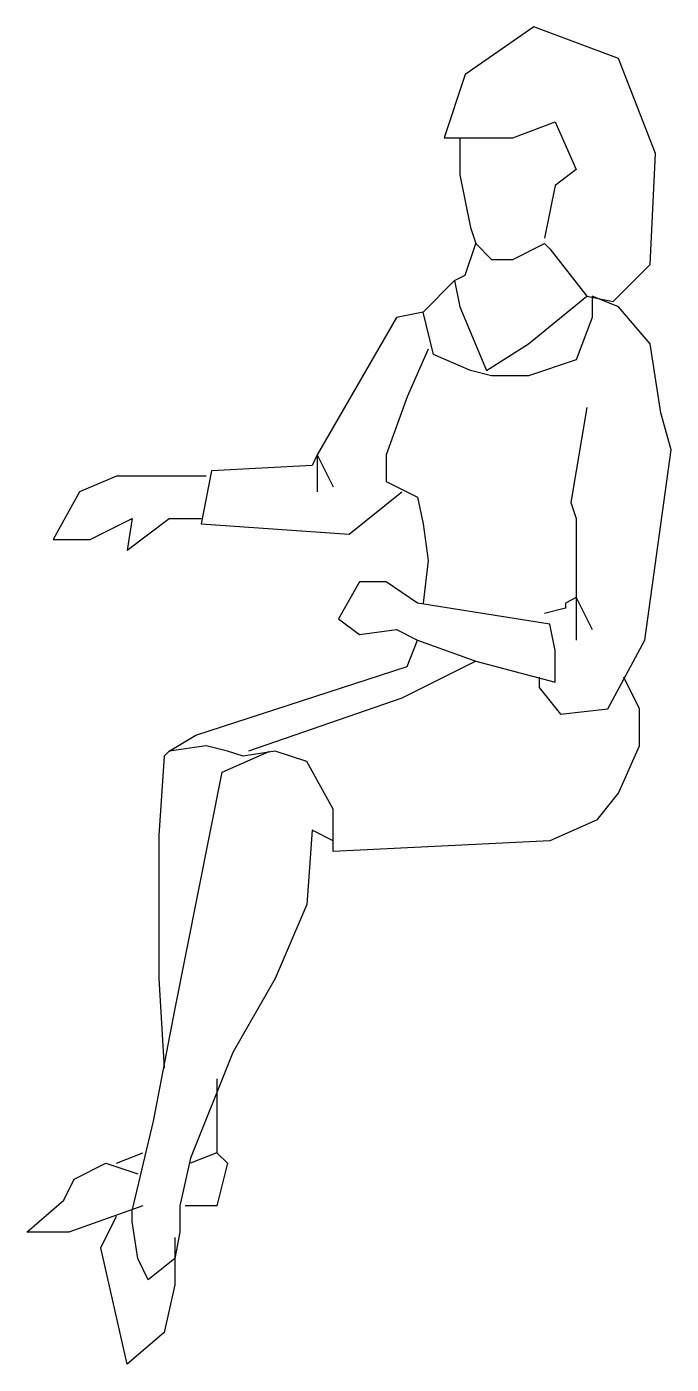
# Model space of a CAD drawing. Extents: x -15.23 to -14.66, y -5.63 to -4.46.
import ezdxf

# ---------------------------------------------------------------- set-up
doc = ezdxf.new("R2010")
doc.units = 0
doc.header["$MEASUREMENT"] = 0
doc.layers.get('0').update_dxf_attribs({"linetype": 'CONTINUOUS'})

msp = doc.modelspace()

# ---------------------------------------------------------------- linework, layer by layer
for p, q in [((-14.7797, -4.4554), (-14.84, -4.4972)), ((-14.7054, -4.4833), (-14.7797, -4.4554)), ((-14.6729, -4.5668), (-14.7054, -4.4833)), ((-14.84, -4.4972), (-14.8586, -4.5529)), ((-14.7982, -4.5529), (-14.7611, -4.539)), ((-14.7611, -4.539), (-14.7425, -4.5807)), ((-14.8586, -4.5529), (-14.7982, -4.5529)), ((-14.8446, -4.5529), (-14.8446, -4.5854)), ((-14.6775, -4.6643), (-14.6729, -4.5668)), ((-14.8446, -4.5854), (-14.8354, -4.6318)), ((-14.7425, -4.5807), (-14.7611, -4.5947)), ((-14.7611, -4.5947), (-14.7704, -4.6411)), ((-14.8354, -4.6318), (-14.8307, -4.6457)), ((-14.84, -4.6736), (-14.8307, -4.6457)), ((-14.8307, -4.6457), (-14.8168, -4.6597)), ((-14.7982, -4.6597), (-14.7704, -4.6457)), ((-14.7704, -4.6457), (-14.7657, -4.6504)), ((-14.7657, -4.6504), (-14.7332, -4.6921)), ((-14.8168, -4.6597), (-14.7982, -4.6597)), ((-14.8493, -4.6782), (-14.84, -4.6736)), ((-14.71, -4.6968), (-14.6775, -4.6643)), ((-14.8771, -4.7061), (-14.8493, -4.6782)), ((-14.8493, -4.6782), (-14.8446, -4.7014)), ((-14.7843, -4.7339), (-14.7332, -4.6921)), ((-14.7332, -4.6921), (-14.71, -4.6968)), ((-14.7054, -4.7014), (-14.7286, -4.6921)), ((-14.7286, -4.6921), (-14.7286, -4.7107)), ((-14.8771, -4.7061), (-14.9003, -4.7107)), ((-14.8679, -4.7432), (-14.8771, -4.7061)), ((-14.8446, -4.7014), (-14.8214, -4.7571)), ((-14.6775, -4.7339), (-14.7054, -4.7014)), ((-14.9003, -4.7107), (-14.97, -4.8314)), ((-14.7286, -4.7107), (-14.7425, -4.7478)), ((-14.8725, -4.7386), (-14.8911, -4.7803)), ((-14.8354, -4.7571), (-14.8679, -4.7432)), ((-14.8214, -4.7571), (-14.7843, -4.7339)), ((-14.6682, -4.7943), (-14.6775, -4.7339)), ((-14.7425, -4.7478), (-14.7843, -4.7618)), ((-14.8168, -4.7618), (-14.8354, -4.7571)), ((-14.7843, -4.7618), (-14.8168, -4.7618)), ((-14.8911, -4.7803), (-14.9096, -4.8314)), ((-14.7332, -4.7896), (-14.7472, -4.8732)), ((-14.659, -4.8268), (-14.6682, -4.7943)), ((-14.6822, -4.9939), (-14.659, -4.8268)), ((-14.97, -4.8314), (-14.9746, -4.8407)), ((-14.97, -4.8314), (-14.97, -4.8639)), ((-14.97, -4.8314), (-14.956, -4.8593)), ((-14.9096, -4.8314), (-14.9096, -4.8546)), ((-15.1464, -4.85), (-15.1789, -4.8639)), ((-15.0675, -4.85), (-15.1464, -4.85)), ((-15.0628, -4.8453), (-15.0721, -4.8918)), ((-14.9746, -4.8407), (-15.0628, -4.8453)), ((-14.9096, -4.8546), (-14.8818, -4.8685)), ((-15.1789, -4.8639), (-15.2021, -4.9057)), ((-14.9421, -4.901), (-14.8957, -4.8639)), ((-14.8818, -4.8685), (-14.8771, -4.8918)), ((-14.7472, -4.8732), (-14.7425, -4.8871)), ((-15.1696, -4.9057), (-15.1325, -4.8871)), ((-15.1325, -4.8871), (-15.1371, -4.915)), ((-15.1371, -4.915), (-15.1, -4.8871)), ((-15.1, -4.8871), (-15.0721, -4.8871)), ((-15.0721, -4.8918), (-14.9421, -4.901)), ((-14.8771, -4.8918), (-14.8725, -4.9242)), ((-14.7425, -4.8871), (-14.7425, -4.9567)), ((-15.2021, -4.9057), (-15.1696, -4.9057)), ((-14.8725, -4.9242), (-14.8771, -4.9614)), ((-14.9328, -4.9428), (-14.9514, -4.9753)), ((-14.9096, -4.9428), (-14.9328, -4.9428)), ((-14.8818, -4.9614), (-14.9096, -4.9428)), ((-14.7657, -4.98), (-14.8818, -4.9614)), ((-14.7518, -4.966), (-14.7704, -4.9707)), ((-14.7425, -4.9567), (-14.7518, -4.9614)), ((-14.7518, -4.9614), (-14.7518, -4.966)), ((-14.7425, -4.9567), (-14.7286, -4.9846)), ((-14.7425, -4.9567), (-14.7425, -4.9939)), ((-14.9514, -4.9753), (-14.9328, -4.9892)), ((-14.9328, -4.9892), (-14.9003, -4.9846)), ((-14.9003, -4.9846), (-14.8818, -4.9939)), ((-14.7611, -5.0032), (-14.7657, -4.98)), ((-14.8911, -5.0171), (-14.8818, -4.9939)), ((-14.8818, -4.9939), (-14.8307, -5.0124)), ((-14.7147, -5.0542), (-14.6822, -4.9939)), ((-14.8307, -5.0124), (-14.8957, -5.0449)), ((-14.8307, -5.0124), (-14.7611, -5.031)), ((-14.7611, -5.031), (-14.7611, -5.0032)), ((-15.0767, -5.0774), (-14.8911, -5.0171)), ((-14.775, -5.0264), (-14.775, -5.0357)), ((-14.6868, -5.0542), (-14.7007, -5.0264)), ((-14.775, -5.0357), (-14.7564, -5.0589)), ((-14.8957, -5.0449), (-15.0303, -5.0914)), ((-14.7564, -5.0589), (-14.7147, -5.0542)), ((-14.6868, -5.0867), (-14.6868, -5.0542)), ((-15.1, -5.0914), (-15.0767, -5.0774)), ((-15.1046, -5.096), (-15.1092, -5.1656)), ((-15.1, -5.0914), (-15.1046, -5.096)), ((-15.0675, -5.0867), (-15.1, -5.0914)), ((-15.0489, -5.0914), (-15.0675, -5.0867)), ((-15.0535, -5.1099), (-15.0118, -5.0914)), ((-15.035, -5.096), (-15.0489, -5.0914)), ((-15.0071, -5.0914), (-15.035, -5.096)), ((-14.9793, -5.1006), (-15.0071, -5.0914)), ((-14.7054, -5.1285), (-14.6868, -5.0867)), ((-14.956, -5.1424), (-14.9793, -5.1006)), ((-15.0953, -5.3188), (-15.0535, -5.1099)), ((-14.724, -5.1517), (-14.7054, -5.1285)), ((-14.956, -5.1796), (-14.956, -5.1424)), ((-14.724, -5.1517), (-14.7657, -5.1703)), ((-15.1092, -5.1656), (-15.1092, -5.291)), ((-14.9746, -5.161), (-14.9793, -5.226)), ((-14.956, -5.1703), (-14.9746, -5.161)), ((-14.7657, -5.1703), (-14.956, -5.1796)), ((-14.9793, -5.226), (-15.0071, -5.291)), ((-15.1092, -5.291), (-15.1046, -5.3699)), ((-15.0071, -5.291), (-15.0442, -5.356)), ((-15.1139, -5.4163), (-15.0953, -5.3188)), ((-15.0442, -5.356), (-15.0814, -5.4488)), ((-15.0582, -5.3792), (-15.0582, -5.4442)), ((-15.1325, -5.4952), (-15.1139, -5.4163)), ((-15.1464, -5.4534), (-15.1232, -5.4442)), ((-15.0814, -5.4488), (-15.0907, -5.4906)), ((-15.0582, -5.4442), (-15.0814, -5.4534)), ((-15.0582, -5.4442), (-15.0489, -5.4534)), ((-15.1835, -5.4674), (-15.1557, -5.4534)), ((-15.1557, -5.4534), (-15.1278, -5.4627)), ((-15.0489, -5.4534), (-15.0582, -5.4906)), ((-15.1928, -5.4859), (-15.1835, -5.4674)), ((-15.2253, -5.5138), (-15.1928, -5.4859)), ((-15.1232, -5.4906), (-15.1882, -5.5138)), ((-15.1325, -5.5045), (-15.1325, -5.4952)), ((-15.0907, -5.4906), (-15.0907, -5.5138)), ((-15.0582, -5.4906), (-15.086, -5.4906)), ((-15.1603, -5.5277), (-15.1464, -5.4999)), ((-15.1278, -5.537), (-15.1325, -5.5045)), ((-15.1882, -5.5138), (-15.2253, -5.5138)), ((-15.0907, -5.5138), (-15.0953, -5.537)), ((-15.0953, -5.5184), (-15.0953, -5.5602)), ((-15.1371, -5.6298), (-15.1603, -5.5277)), ((-15.1185, -5.5556), (-15.1278, -5.537)), ((-15.0953, -5.537), (-15.1185, -5.5556)), ((-15.0953, -5.5602), (-15.1046, -5.602)), ((-15.1046, -5.602), (-15.1371, -5.6298))]:
    msp.add_line(p, q)

doc.saveas('drawing.dxf')
